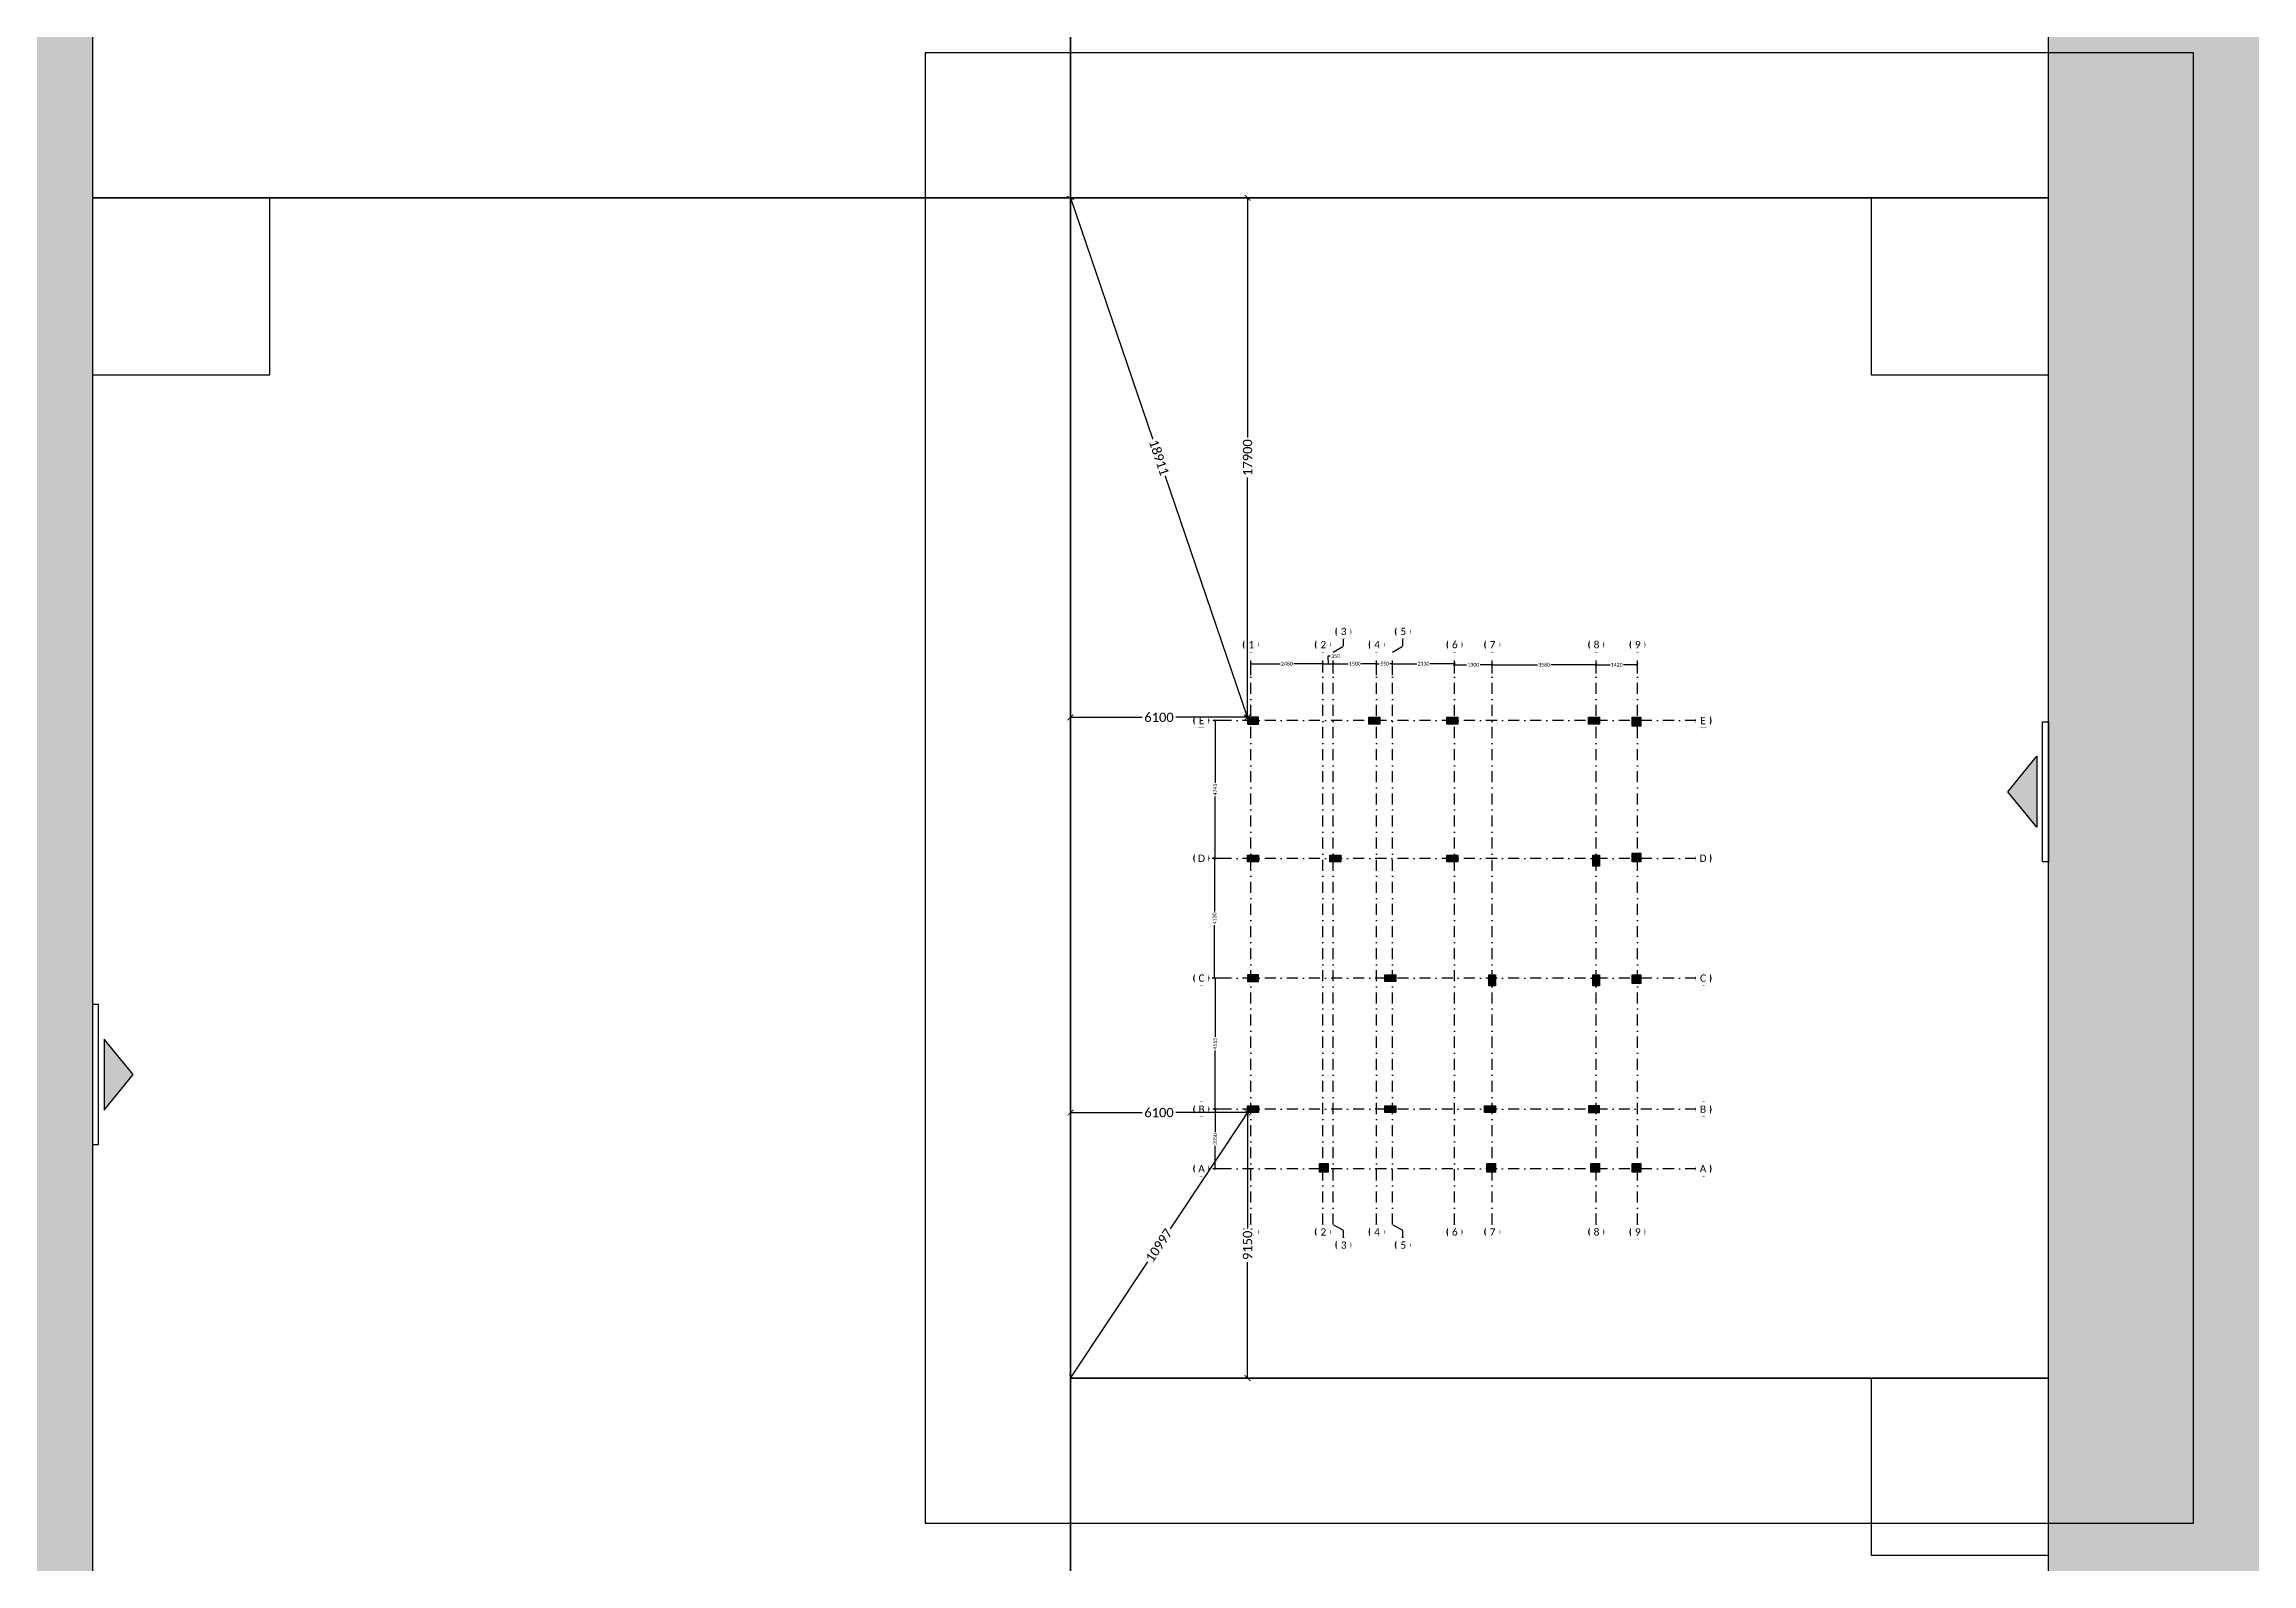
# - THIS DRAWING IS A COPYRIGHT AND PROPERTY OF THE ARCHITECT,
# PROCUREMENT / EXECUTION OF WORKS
# Model space of a CAD drawing. Header units: millimetres. Extents: x -176651 to 388869, y -39409 to 486614.
# Drawn here: x 214975 to 291010, y 152845 to 205212 of the extents above; entities that cross this region are included whole.
import ezdxf

# ---------------------------------------------------------------- set-up
doc = ezdxf.new("R2010")
doc.units = ezdxf.units.MM
doc.header["$LTSCALE"] = 150
doc.linetypes.add('3BHK-W(SB)$0$HIDDEN', pattern=[0.375, 0.25, -0.125])
doc.linetypes.add('DASHDOTX2', pattern=[50.8, 25.4, -12.7, 0, -12.7])
for name, color, linetype in [('ad-Column', 3, 'Continuous'), ('ad-Column Hatch', 125, 'Continuous'), ('ad-Entrance(1625)', 2, 'Continuous'), ('ad-Grid', 8, 'DASHDOTX2'), ('ad-Parking', 2, 'Continuous'), ('ad-RCC', 3, 'Continuous'), ('ad-RCC Hatch', 125, 'Continuous'), ('ad-Road', 8, 'Continuous'), ('ad-Road Hatch', 8, 'Continuous'), ('ad-Text main', 7, 'Continuous')]:
    doc.layers.add(name, color=color, linetype=linetype)
doc.layers.add('ad-Dimension', color=5, linetype='Continuous', true_color=0x0000ff)
doc.layers.add('ad-Plot Boundary', color=6, linetype='Continuous', true_color=0xff00ff)
doc.styles.get("Standard").update_dxf_attribs({"font": 'calibril.ttf'})
doc.dimstyles.new('A-75-DIM-INT (Framing)', dxfattribs={"dimscale": 100, "dimtxt": 1.6, "dimasz": 1, "dimexe": 1, "dimexo": 1, "dimgap": 0.5, "dimtad": 0, "dimdec": 0, "dimdsep": 46, "dimtxsty": 'Standard', "dimblk": 'ARCHTICK', "dimcen": 0.025, "dimclrd": 5, "dimclre": 5, "dimclrt": 256, "dimazin": 2, "dimtfac": 1, "dimtdec": 0, "dimtmove": 1, "dimatfit": 0, "dimldrblk": 'ARCHTICK', "dimfxl": 1, "dimfxlon": 1, "dimtfill": 1, "dimtolj": 1, "dimtzin": 0, "dimarcsym": 0})

# ---------------------------------------------------------------- blocks, each defined once
blk = doc.blocks.new('A$C42b14ea2')
at = {"layer": 'ad-RCC Hatch', "transparency": 33554687}
h = blk.add_hatch(dxfattribs=at)
h.set_pattern_fill('ANSI31', color=256, scale=10)
h.set_pattern_definition([(45, (13250, 8645), (-22.45064, 22.45064), [])])
h.paths.add_polyline_path([(0, 0), (300, 0), (300, 300), (0, 300)])
at = {"layer": 'ad-RCC'}
blk.add_lwpolyline([(0, 0), (300, 0), (300, 300), (0, 300)], close=True, dxfattribs=at)
blk = doc.blocks.new('zw$6AA0')
at = {"layer": 'ad-Column Hatch', "transparency": 33554687}
h = blk.add_hatch(color=256, dxfattribs=at)
h.dxf.hatch_style = 1
h.paths.add_polyline_path([(0, -230), (380, -230), (380, 0), (0, 0)])
at = {"layer": 'ad-Column'}
blk.add_lwpolyline([(0, -230), (380, -230), (380, 0), (0, 0)], close=True, dxfattribs=at)
blk = doc.blocks.new('1625E_Columns')
at = {"layer": 'ad-Column'}
for p, rotation in [((0, 13620), 359.9999999999993), ((0, 4745), 359.9999999999993), ((12120, 0), 179.9999999999997)]:
    blk.add_blockref('zw$6AA0', p, dxfattribs=dict(at, rotation=rotation))
at = {"layer": 'ad-Column', "xscale": -1}
for p, rotation in [((4560, 13620), 359.9999999999997), ((7240, 13620), 359.9999999999997), ((12120, 13620), 359.9999999999997), ((0, 8645), 179.9999999999998), ((3210, 8875), 359.9999999999997), ((7240, 8875), 359.9999999999997), ((11890, 8875), 90), ((5110, 4745), 359.9999999999997), ((8310, 4745), 90), ((11890, 4745), 90), ((0, 0), 179.9999999999998), ((4730, 0), 180), ((8160, 0), 180)]:
    blk.add_blockref('zw$6AA0', p, dxfattribs=dict(at, rotation=rotation))
at = {"layer": 'ad-RCC', "xscale": -1, "rotation": 180}
for p in [(13240, 13620), (13240, 4745)]:
    blk.add_blockref('A$C42b14ea2', p, dxfattribs=at)
at = {"layer": 'ad-RCC', "xscale": -1}
for p in [(13540, 8645), (2780, -2050), (8540, -2050), (12120, -2050), (13540, -2050)]:
    blk.add_blockref('A$C42b14ea2', p, dxfattribs=at)
blk = doc.blocks.new('A$C4fb60e89')
at = {"layer": 'ad-Road Hatch', "ltscale": 5, "transparency": 33554687}
h = blk.add_hatch(dxfattribs=at)
h.set_pattern_fill('AR-HBONE', color=256, scale=15)
h.set_pattern_definition([(45, (-193247.7, -428758.8), (0, 2155.2615), [4572, -1524]), (135, (-192170.1, -427681.1), (2e-13, 2155.2615), [4572, -1524])])
h.paths.add_polyline_path([(175594, -250241), (169178, -249341), (167473, -249057), (167473, -138694), (101313, -138694), (101313, -199954), (101308, -237995), (101040, -268291), (101008, -280968), (101066, -293684), (101243, -311127), (100910, -319344), (100949, -333937), (100669, -366960), (100727, -390983), (100669, -404586), (100538, -420418), (100467, -428759), (92426, -427265), (92163, -427209), (92163, -321454), (24803, -321454), (24803, -412961), (15653, -411029), (15654, -321452), (-19535, -321452), (-34427, -319477), (-65207, -315395), (-171770, -301268), (-185854, -298333), (-193248, -296832), (-193244, -292908), (-191914, -285219), (-191839, -284679), (-183397, -286393), (-169723, -289243), (-53141, -304698), (-18730, -309262), (15653, -309262), (15653, 703), (24803, 1115), (24803, -129544), (92163, -129544), (92163, 15133), (101313, 17713), (101313, -129544), (167473, -129544), (167473, 35552), (175738, 37855), (175849, 28595), (175836, 25947), (175777, 14040), (175855, 2316), (175660, -18036), (175731, -34039), (175718, -46839), (175673, -63402), (175816, -82072), (175542, -106356), (175490, -124641), (175575, -145019), (175731, -168892), (175797, -181269), (175797, -192667), (175744, -208200), (175829, -223277), (175888, -234871)])
h.paths.add_polyline_path([(24803, -309264), (92163, -309264), (92163, -138694), (24803, -138694)], flags=16)
at = {"layer": 'ad-Road', "ltscale": 5}
blk.add_lwpolyline([(24803, -309264), (92163, -309264), (92163, -138694), (24803, -138694)], close=True, dxfattribs=at)
blk = doc.blocks.new('zw$E7CA')
at = {"layer": 'ad-Plot Boundary'}
blk.add_lwpolyline([(0, 0), (33680, 0), (33680, 30050), (0, 30050)], close=True, dxfattribs=at)
blk = doc.blocks.new('zw$A88E')
at = {"layer": 'ad-Plot Boundary'}
for points in [[(-150934, -314069), (-117254, -314069), (-117254, -266699), (-150934, -266699)], [(-117254, -307369), (-83574, -307369), (-83574, -266699), (-117254, -266699)], [(-117254, -347119), (-83574, -347119), (-83574, -307369), (-117254, -307369)]]:
    blk.add_lwpolyline(points, close=True, dxfattribs=at)
at = {"layer": 'ad-Plot Boundary', "ltscale": 5}
for p in [(-150934, -266699), (-117254, -266699)]:
    blk.add_blockref('zw$E7CA', p, dxfattribs=at)
blk = doc.blocks.new('zw$944D')
at = {"layer": 'ad-Parking', "ltscale": 5}
blk.add_lwpolyline([(0, 0), (6100, 0), (6100, 6100), (0, 6100)], close=True, dxfattribs=at)
blk = doc.blocks.new('zw$2786')
at = {"layer": 'ad-Parking', "ltscale": 5}
for p in [(36699, -154187), (97959, -154187), (97959, -194857)]:
    blk.add_blockref('zw$944D', p, dxfattribs=at)
blk = doc.blocks.new('zw$68CA')
at = {"layer": 'ad-Entrance(1625)', "ltscale": 5}
h = blk.add_hatch(color=256, dxfattribs=at)
h.dxf.hatch_style = 1
h.paths.add_polyline_path([(-400, -1187.5), (-400, -3637.5), (-1400, -2412.5)])
for points in [[(-200, 0), (0, 0), (0, -4825), (-200, -4825)], [(-400, -1187.5), (-400, -3637.5), (-1400, -2412.5)]]:
    blk.add_lwpolyline(points, close=True, dxfattribs=at)
blk = doc.blocks.new('zw$9E45')
at = {"layer": 'ad-Entrance(1625)', "ltscale": 5}
blk.add_blockref('zw$68CA', (92163, -246894), dxfattribs=at)
at = {"layer": 'ad-Entrance(1625)', "ltscale": 5, "xscale": -1}
blk.add_blockref('zw$68CA', (24803, -256644), dxfattribs=at)
blk = doc.blocks.new("Plot's Boundary")
at = {"layer": 'ad-Road', "ltscale": 5}
blk.add_blockref('A$C4fb60e89', (191839, 428759), dxfattribs=at)
at = {"layer": 'ad-Entrance(1625)', "ltscale": 5}
blk.add_blockref('zw$9E45', (191839, 428759), dxfattribs=at)
at = {"layer": 'ad-Parking', "ltscale": 5}
blk.add_blockref('zw$2786', (179944, 348002), dxfattribs=at)
at = {"layer": 'ad-Plot Boundary', "ltscale": 5}
blk.add_blockref('zw$A88E', (367577, 466614), dxfattribs=at)
blk = doc.blocks.new('_ArchTick')
at = {"color": 0, "linetype": 'ByBlock', "const_width": 0.15}
blk.add_lwpolyline([(-0.5, -0.5), (0.5, 0.5)], dxfattribs=at)
blk = doc.blocks.new('*D22')
at = {"layer": 'ad-Dimension', "lineweight": -2}
for p, q in [((115, 15070), (115, 15548)), ((115, 15468), (1121, 15468)), ((2595, 15468), (1589, 15468)), ((2595, 15168), (2595, 15548))]:
    blk.add_line(p, q, dxfattribs=at)
at = {"layer": 'Defpoints', "color": 0}
for p in [(2595, 15468), (115, 14990), (2595, 15088)]:
    blk.add_point(p, dxfattribs=at)
at = {"layer": 'ad-Dimension', "lineweight": -2, "xscale": 80, "yscale": 80, "zscale": 80, "rotation": 180}
blk.add_blockref('_ArchTick', (115, 15468), dxfattribs=at)
at = {"layer": 'ad-Dimension', "lineweight": -2, "xscale": 80, "yscale": 80, "zscale": 80}
blk.add_blockref('_ArchTick', (2595, 15468), dxfattribs=at)
at = {"layer": 'ad-Dimension', "insert": (1355, 15468), "char_height": 128, "attachment_point": 5, "bg_fill": 3, "box_fill_scale": 1.1, "bg_fill_color": 257, "bg_fill_transparency": 0}
blk.add_mtext('\\A1;2480', dxfattribs=at)
blk = doc.blocks.new('*D23')
at = {"layer": 'ad-Dimension', "lineweight": -2}
for p, q in [((2595, 15168), (2595, 15548)), ((2595, 15468), (2945, 15468)), ((2846, 15728), (2766, 15728)), ((2766, 15728), (2770, 15468)), ((2945, 15168), (2945, 15548))]:
    blk.add_line(p, q, dxfattribs=at)
at = {"layer": 'Defpoints', "color": 0}
for p in [(2595, 15088), (2945, 15088)]:
    blk.add_point(p, dxfattribs=at)
at = {"layer": 'ad-Dimension', "lineweight": -2, "xscale": 80, "yscale": 80, "zscale": 80, "rotation": 180}
blk.add_blockref('_ArchTick', (2595, 15468), dxfattribs=at)
at = {"layer": 'ad-Dimension', "lineweight": -2, "xscale": 80, "yscale": 80, "zscale": 80}
blk.add_blockref('_ArchTick', (2945, 15468), dxfattribs=at)
at = {"layer": 'ad-Dimension', "insert": (3030, 15728), "char_height": 128, "attachment_point": 5, "bg_fill": 3, "box_fill_scale": 1.1, "bg_fill_color": 257, "bg_fill_transparency": 0}
blk.add_mtext('\\A1;350', dxfattribs=at)
at = {"layer": 'Defpoints', "color": 0}
blk.add_point((2945, 15468), dxfattribs=at)
blk = doc.blocks.new('*D24')
at = {"layer": 'ad-Dimension', "lineweight": -2}
for p, q in [((2945, 15132), (2945, 15548)), ((2945, 15468), (3464, 15468)), ((4445, 15468), (3926, 15468)), ((4445, 15132), (4445, 15548))]:
    blk.add_line(p, q, dxfattribs=at)
at = {"layer": 'Defpoints', "color": 0}
for p in [(4445, 15468), (2945, 15052), (4445, 15052)]:
    blk.add_point(p, dxfattribs=at)
at = {"layer": 'ad-Dimension', "lineweight": -2, "xscale": 80, "yscale": 80, "zscale": 80, "rotation": 180}
blk.add_blockref('_ArchTick', (2945, 15468), dxfattribs=at)
at = {"layer": 'ad-Dimension', "lineweight": -2, "xscale": 80, "yscale": 80, "zscale": 80}
blk.add_blockref('_ArchTick', (4445, 15468), dxfattribs=at)
at = {"layer": 'ad-Dimension', "insert": (3695, 15468), "char_height": 128, "attachment_point": 5, "bg_fill": 3, "box_fill_scale": 1.1, "bg_fill_color": 257, "bg_fill_transparency": 0}
blk.add_mtext('\\A1;1500', dxfattribs=at)
blk = doc.blocks.new('*D25')
at = {"layer": 'ad-Dimension', "lineweight": -2}
for p, q in [((4445, 15070), (4445, 15548)), ((4445, 15468), (4536, 15468)), ((4995, 15468), (4904, 15468)), ((4995, 15168), (4995, 15548))]:
    blk.add_line(p, q, dxfattribs=at)
at = {"layer": 'Defpoints', "color": 0}
blk.add_point((4445, 14990), dxfattribs=at)
at = {"layer": 'ad-Dimension', "lineweight": -2, "xscale": 80, "yscale": 80, "zscale": 80, "rotation": 180}
blk.add_blockref('_ArchTick', (4445, 15468), dxfattribs=at)
at = {"layer": 'ad-Dimension', "lineweight": -2, "xscale": 80, "yscale": 80, "zscale": 80}
blk.add_blockref('_ArchTick', (4995, 15468), dxfattribs=at)
at = {"layer": 'ad-Dimension', "insert": (4720, 15468), "char_height": 128, "attachment_point": 5, "bg_fill": 3, "box_fill_scale": 1.1, "bg_fill_color": 257, "bg_fill_transparency": 0}
blk.add_mtext('\\A1;550', dxfattribs=at)
at = {"layer": 'Defpoints', "color": 0}
for p in [(4995, 15468), (4995, 15088)]:
    blk.add_point(p, dxfattribs=at)
blk = doc.blocks.new('*D26')
at = {"layer": 'ad-Dimension', "lineweight": -2}
for p, q in [((4995, 15070), (4995, 15548)), ((4995, 15468), (5826, 15468)), ((7125, 15468), (6294, 15468)), ((7125, 15168), (7125, 15548))]:
    blk.add_line(p, q, dxfattribs=at)
at = {"layer": 'Defpoints', "color": 0}
for p in [(7125, 15468), (4995, 14990), (7125, 15088)]:
    blk.add_point(p, dxfattribs=at)
at = {"layer": 'ad-Dimension', "lineweight": -2, "xscale": 80, "yscale": 80, "zscale": 80, "rotation": 180}
blk.add_blockref('_ArchTick', (4995, 15468), dxfattribs=at)
at = {"layer": 'ad-Dimension', "lineweight": -2, "xscale": 80, "yscale": 80, "zscale": 80}
blk.add_blockref('_ArchTick', (7125, 15468), dxfattribs=at)
at = {"layer": 'ad-Dimension', "insert": (6060, 15468), "char_height": 128, "attachment_point": 5, "bg_fill": 3, "box_fill_scale": 1.1, "bg_fill_color": 257, "bg_fill_transparency": 0}
blk.add_mtext('\\A1;2130', dxfattribs=at)
blk = doc.blocks.new('*D27')
at = {"layer": 'ad-Dimension', "lineweight": -2}
for p, q in [((7125, 15132), (7125, 15512)), ((7125, 15432), (7544, 15432)), ((8425, 15432), (8006, 15432)), ((8425, 15132), (8425, 15512))]:
    blk.add_line(p, q, dxfattribs=at)
at = {"layer": 'Defpoints', "color": 0}
for p in [(8425, 15432), (7125, 15052), (8425, 15052)]:
    blk.add_point(p, dxfattribs=at)
at = {"layer": 'ad-Dimension', "lineweight": -2, "xscale": 80, "yscale": 80, "zscale": 80, "rotation": 180}
blk.add_blockref('_ArchTick', (7125, 15432), dxfattribs=at)
at = {"layer": 'ad-Dimension', "lineweight": -2, "xscale": 80, "yscale": 80, "zscale": 80}
blk.add_blockref('_ArchTick', (8425, 15432), dxfattribs=at)
at = {"layer": 'ad-Dimension', "insert": (7775, 15432), "char_height": 128, "attachment_point": 5, "bg_fill": 3, "box_fill_scale": 1.1, "bg_fill_color": 257, "bg_fill_transparency": 0}
blk.add_mtext('\\A1;1300', dxfattribs=at)
blk = doc.blocks.new('*D28')
at = {"layer": 'ad-Dimension', "lineweight": -2}
for p, q in [((8425, 15132), (8425, 15512)), ((8425, 15432), (9980, 15432)), ((12005, 15432), (10450, 15432)), ((12005, 15132), (12005, 15512))]:
    blk.add_line(p, q, dxfattribs=at)
at = {"layer": 'Defpoints', "color": 0}
for p in [(12005, 15432), (8425, 15052), (12005, 15052)]:
    blk.add_point(p, dxfattribs=at)
at = {"layer": 'ad-Dimension', "lineweight": -2, "xscale": 80, "yscale": 80, "zscale": 80, "rotation": 180}
blk.add_blockref('_ArchTick', (8425, 15432), dxfattribs=at)
at = {"layer": 'ad-Dimension', "lineweight": -2, "xscale": 80, "yscale": 80, "zscale": 80}
blk.add_blockref('_ArchTick', (12005, 15432), dxfattribs=at)
at = {"layer": 'ad-Dimension', "insert": (10215, 15432), "char_height": 128, "attachment_point": 5, "bg_fill": 3, "box_fill_scale": 1.1, "bg_fill_color": 257, "bg_fill_transparency": 0}
blk.add_mtext('\\A1;3580', dxfattribs=at)
blk = doc.blocks.new('*D29')
at = {"layer": 'ad-Dimension', "lineweight": -2}
for p, q in [((12005, 15132), (12005, 15512)), ((12005, 15432), (12484, 15432)), ((13425, 15432), (12946, 15432)), ((13425, 15132), (13425, 15512))]:
    blk.add_line(p, q, dxfattribs=at)
at = {"layer": 'Defpoints', "color": 0}
for p in [(13425, 15432), (12005, 15052), (13425, 15052)]:
    blk.add_point(p, dxfattribs=at)
at = {"layer": 'ad-Dimension', "lineweight": -2, "xscale": 80, "yscale": 80, "zscale": 80, "rotation": 180}
blk.add_blockref('_ArchTick', (12005, 15432), dxfattribs=at)
at = {"layer": 'ad-Dimension', "lineweight": -2, "xscale": 80, "yscale": 80, "zscale": 80}
blk.add_blockref('_ArchTick', (13425, 15432), dxfattribs=at)
at = {"layer": 'ad-Dimension', "insert": (12715, 15432), "char_height": 128, "attachment_point": 5, "bg_fill": 3, "box_fill_scale": 1.1, "bg_fill_color": 257, "bg_fill_transparency": 0}
blk.add_mtext('\\A1;1420', dxfattribs=at)
blk = doc.blocks.new('*D30')
at = {"layer": 'ad-Dimension', "lineweight": -2}
for p, q in [((-869, 13505), (-1197, 13505)), ((-1117, 13505), (-1117, 11368)), ((-1117, 8760), (-1117, 10897)), ((-869, 8760), (-1197, 8760))]:
    blk.add_line(p, q, dxfattribs=at)
at = {"layer": 'Defpoints', "color": 0}
for p in [(-789, 13505), (-1117, 8760), (-789, 8760)]:
    blk.add_point(p, dxfattribs=at)
at = {"layer": 'ad-Dimension', "lineweight": -2, "xscale": 80, "yscale": 80, "zscale": 80}
for p, rotation in [((-1117, 13505), 90), ((-1117, 8760), 270)]:
    blk.add_blockref('_ArchTick', p, dxfattribs=dict(at, rotation=rotation))
at = {"layer": 'ad-Dimension', "insert": (-1117, 11132), "char_height": 128, "attachment_point": 5, "rotation": 90, "bg_fill": 3, "box_fill_scale": 1.1, "bg_fill_color": 257, "bg_fill_transparency": 0}
blk.add_mtext('\\A1;4745', dxfattribs=at)
blk = doc.blocks.new('*D31')
at = {"layer": 'ad-Dimension', "lineweight": -2}
for p, q in [((-869, 8760), (-1220, 8760)), ((-1140, 8760), (-1140, 6933)), ((-1140, 4630), (-1140, 6457)), ((-1076, 4630), (-1220, 4630))]:
    blk.add_line(p, q, dxfattribs=at)
at = {"layer": 'Defpoints', "color": 0}
for p in [(-789, 8760), (-1140, 4630), (-996, 4630)]:
    blk.add_point(p, dxfattribs=at)
at = {"layer": 'ad-Dimension', "lineweight": -2, "xscale": 80, "yscale": 80, "zscale": 80}
for p, rotation in [((-1140, 8760), 90), ((-1140, 4630), 270)]:
    blk.add_blockref('_ArchTick', p, dxfattribs=dict(at, rotation=rotation))
at = {"layer": 'ad-Dimension', "insert": (-1140, 6695), "char_height": 128, "attachment_point": 5, "rotation": 90, "bg_fill": 3, "box_fill_scale": 1.1, "bg_fill_color": 257, "bg_fill_transparency": 0}
blk.add_mtext('\\A1;4130', dxfattribs=at)
blk = doc.blocks.new('*D32')
at = {"layer": 'ad-Dimension', "lineweight": -2}
for p, q in [((-869, 4630), (-1197, 4630)), ((-1117, 4630), (-1117, 2608)), ((-1117, 115), (-1117, 2137)), ((-869, 115), (-1197, 115))]:
    blk.add_line(p, q, dxfattribs=at)
at = {"layer": 'Defpoints', "color": 0}
for p in [(-789, 4630), (-1117, 115), (-789, 115)]:
    blk.add_point(p, dxfattribs=at)
at = {"layer": 'ad-Dimension', "lineweight": -2, "xscale": 80, "yscale": 80, "zscale": 80}
for p, rotation in [((-1117, 4630), 90), ((-1117, 115), 270)]:
    blk.add_blockref('_ArchTick', p, dxfattribs=dict(at, rotation=rotation))
at = {"layer": 'ad-Dimension', "insert": (-1117, 2372), "char_height": 128, "attachment_point": 5, "rotation": 90, "bg_fill": 3, "box_fill_scale": 1.1, "bg_fill_color": 257, "bg_fill_transparency": 0}
blk.add_mtext('\\A1;4515', dxfattribs=at)
blk = doc.blocks.new('*D33')
at = {"layer": 'ad-Dimension', "lineweight": -2}
for p, q in [((-869, 115), (-1197, 115)), ((-1117, 115), (-1117, -676)), ((-1117, -1935), (-1117, -1144)), ((-874, -1935), (-1197, -1935))]:
    blk.add_line(p, q, dxfattribs=at)
at = {"layer": 'Defpoints', "color": 0}
for p in [(-789, 115), (-1117, -1935), (-794, -1935)]:
    blk.add_point(p, dxfattribs=at)
at = {"layer": 'ad-Dimension', "lineweight": -2, "xscale": 80, "yscale": 80, "zscale": 80}
for p, rotation in [((-1117, 115), 90), ((-1117, -1935), 270)]:
    blk.add_blockref('_ArchTick', p, dxfattribs=dict(at, rotation=rotation))
at = {"layer": 'ad-Dimension', "insert": (-1117, -910), "char_height": 128, "attachment_point": 5, "rotation": 90, "bg_fill": 3, "box_fill_scale": 1.1, "bg_fill_color": 257, "bg_fill_transparency": 0}
blk.add_mtext('\\A1;2050', dxfattribs=at)
blk = doc.blocks.new('*D13')
at = {"layer": 'ad-Dimension', "linetype": '3BHK-W(SB)$0$HIDDEN', "lineweight": -2, "transparency": 16777216}
for p, q in [((4100, 40670), (6300, 40670)), ((5900, 22770), (5900, 22770))]:
    blk.add_line(p, q, dxfattribs=at)
at = {"layer": 'ad-Dimension', "lineweight": -2, "transparency": 16777216}
for p, q in [((6100, 40670), (6100, 32407)), ((6100, 22770), (6100, 31033))]:
    blk.add_line(p, q, dxfattribs=at)
at = {"layer": 'Defpoints', "color": 0, "transparency": 16777216}
for p in [(0, 40670), (6100, 40670), (6100, 22770)]:
    blk.add_point(p, dxfattribs=at)
at = {"layer": 'ad-Dimension', "lineweight": -2, "transparency": 16777216, "xscale": 200, "yscale": 200, "zscale": 200}
for p, rotation in [((6100, 40670), 90), ((6100, 22770), 270)]:
    blk.add_blockref('_ArchTick', p, dxfattribs=dict(at, rotation=rotation))
at = {"layer": 'ad-Dimension', "transparency": 16777216, "insert": (6100, 31720), "char_height": 320, "attachment_point": 5, "rotation": 90, "bg_fill": 3, "box_fill_scale": 1.1, "bg_fill_color": 257, "bg_fill_transparency": 0}
blk.add_mtext('\\A1;17900', dxfattribs=at)
blk = doc.blocks.new('*D14')
at = {"layer": 'ad-Dimension', "linetype": '3BHK-W(SB)$0$HIDDEN', "lineweight": -2, "transparency": 16777216}
for p, q in [((0, 23055), (0, 22570)), ((6100, 22970), (6100, 22970))]:
    blk.add_line(p, q, dxfattribs=at)
at = {"layer": 'ad-Dimension', "lineweight": -2, "transparency": 16777216}
for p, q in [((0, 22770), (2472, 22770)), ((6100, 22770), (3628, 22770))]:
    blk.add_line(p, q, dxfattribs=at)
at = {"layer": 'Defpoints', "color": 0, "transparency": 16777216}
for p in [(0, 23255), (0, 22770), (6100, 22770)]:
    blk.add_point(p, dxfattribs=at)
at = {"layer": 'ad-Dimension', "lineweight": -2, "transparency": 16777216, "xscale": 200, "yscale": 200, "zscale": 200, "rotation": 180}
blk.add_blockref('_ArchTick', (0, 22770), dxfattribs=at)
at = {"layer": 'ad-Dimension', "lineweight": -2, "transparency": 16777216, "xscale": 200, "yscale": 200, "zscale": 200}
blk.add_blockref('_ArchTick', (6100, 22770), dxfattribs=at)
at = {"layer": 'ad-Dimension', "transparency": 16777216, "insert": (3050, 22770), "char_height": 320, "attachment_point": 5, "bg_fill": 3, "box_fill_scale": 1.1, "bg_fill_color": 257, "bg_fill_transparency": 0}
blk.add_mtext('\\A1;6100', dxfattribs=at)
blk = doc.blocks.new('*D15')
at = {"layer": 'ad-Dimension', "linetype": '3BHK-W(SB)$0$HIDDEN', "lineweight": -2, "transparency": 16777216}
for p, q in [((-189, 40605), (-189, 40605)), ((5911, 22705), (5911, 22705))]:
    blk.add_line(p, q, dxfattribs=at)
at = {"layer": 'ad-Dimension', "lineweight": -2, "transparency": 16777216}
for p, q in [((0, 40670), (2838, 32341)), ((6100, 22770), (3262, 31099))]:
    blk.add_line(p, q, dxfattribs=at)
at = {"layer": 'Defpoints', "color": 0, "transparency": 16777216}
for p in [(0, 40670), (0, 40670), (6100, 22770)]:
    blk.add_point(p, dxfattribs=at)
at = {"layer": 'ad-Dimension', "lineweight": -2, "transparency": 16777216, "xscale": 200, "yscale": 200, "zscale": 200}
for p, rotation in [((0, 40670), 108.8181924685569), ((6100, 22770), 288.8181924685569)]:
    blk.add_blockref('_ArchTick', p, dxfattribs=dict(at, rotation=rotation))
at = {"layer": 'ad-Dimension', "transparency": 16777216, "insert": (3050, 31720), "char_height": 320, "attachment_point": 5, "rotation": 288.81819, "bg_fill": 3, "box_fill_scale": 1.1, "bg_fill_color": 257, "bg_fill_transparency": 0}
blk.add_mtext('\\A1;18911', dxfattribs=at)
blk = doc.blocks.new('*D16')
at = {"layer": 'ad-Dimension', "linetype": '3BHK-W(SB)$0$HIDDEN', "lineweight": -2, "transparency": 16777216}
for p, q in [((5900, 9150), (5900, 9150)), ((4100, 0), (6300, 0))]:
    blk.add_line(p, q, dxfattribs=at)
at = {"layer": 'ad-Dimension', "lineweight": -2, "transparency": 16777216}
for p, q in [((6100, 9150), (6100, 5152)), ((6100, 0), (6100, 3998))]:
    blk.add_line(p, q, dxfattribs=at)
at = {"layer": 'Defpoints', "color": 0, "transparency": 16777216}
for p in [(6100, 9150), (0, 0), (6100, 0)]:
    blk.add_point(p, dxfattribs=at)
at = {"layer": 'ad-Dimension', "lineweight": -2, "transparency": 16777216, "xscale": 200, "yscale": 200, "zscale": 200}
for p, rotation in [((6100, 9150), 90), ((6100, 0), 270)]:
    blk.add_blockref('_ArchTick', p, dxfattribs=dict(at, rotation=rotation))
at = {"layer": 'ad-Dimension', "transparency": 16777216, "insert": (6100, 4575), "char_height": 320, "attachment_point": 5, "rotation": 90, "bg_fill": 3, "box_fill_scale": 1.1, "bg_fill_color": 257, "bg_fill_transparency": 0}
blk.add_mtext('\\A1;9150', dxfattribs=at)
blk = doc.blocks.new('*D17')
at = {"layer": 'ad-Dimension', "linetype": '3BHK-W(SB)$0$HIDDEN', "lineweight": -2, "transparency": 16777216}
for p, q in [((0, 8290), (0, 9350)), ((6100, 9350), (6100, 9350))]:
    blk.add_line(p, q, dxfattribs=at)
at = {"layer": 'ad-Dimension', "lineweight": -2, "transparency": 16777216}
for p, q in [((0, 9150), (2472, 9150)), ((6100, 9150), (3628, 9150))]:
    blk.add_line(p, q, dxfattribs=at)
at = {"layer": 'Defpoints', "color": 0, "transparency": 16777216}
for p in [(0, 9150), (6100, 9150), (0, 8090)]:
    blk.add_point(p, dxfattribs=at)
at = {"layer": 'ad-Dimension', "lineweight": -2, "transparency": 16777216, "xscale": 200, "yscale": 200, "zscale": 200, "rotation": 180}
blk.add_blockref('_ArchTick', (0, 9150), dxfattribs=at)
at = {"layer": 'ad-Dimension', "lineweight": -2, "transparency": 16777216, "xscale": 200, "yscale": 200, "zscale": 200}
blk.add_blockref('_ArchTick', (6100, 9150), dxfattribs=at)
at = {"layer": 'ad-Dimension', "transparency": 16777216, "insert": (3050, 9150), "char_height": 320, "attachment_point": 5, "bg_fill": 3, "box_fill_scale": 1.1, "bg_fill_color": 257, "bg_fill_transparency": 0}
blk.add_mtext('\\A1;6100', dxfattribs=at)
blk = doc.blocks.new('*D18')
at = {"layer": 'ad-Dimension', "lineweight": -2, "transparency": 16777216}
for p, q in [((6100, 9150), (3431, 5147)), ((0, 0), (2669, 4003))]:
    blk.add_line(p, q, dxfattribs=at)
at = {"layer": 'ad-Dimension', "linetype": '3BHK-W(SB)$0$HIDDEN', "lineweight": -2, "transparency": 16777216}
for p, q in [((6266, 9039), (6266, 9039)), ((166, -111), (166, -111))]:
    blk.add_line(p, q, dxfattribs=at)
at = {"layer": 'Defpoints', "color": 0, "transparency": 16777216}
for p in [(6100, 9150), (0, 0), (0, 0)]:
    blk.add_point(p, dxfattribs=at)
at = {"layer": 'ad-Dimension', "lineweight": -2, "transparency": 16777216, "xscale": 200, "yscale": 200, "zscale": 200}
for p, rotation in [((6100, 9150), 56.30993247402081), ((0, 0), 236.3099324740208)]:
    blk.add_blockref('_ArchTick', p, dxfattribs=dict(at, rotation=rotation))
at = {"layer": 'ad-Dimension', "transparency": 16777216, "insert": (3050, 4575), "char_height": 320, "attachment_point": 5, "rotation": 56.30993, "bg_fill": 3, "box_fill_scale": 1.1, "bg_fill_color": 257, "bg_fill_transparency": 0}
blk.add_mtext('\\A1;10997', dxfattribs=at)
blk = doc.blocks.new('1625E_Grid')
at = {"layer": 'ad-Grid', "ltscale": 0.1}
for points in [[(115, -3860), (115, 15870)], [(2595, -3860), (2595, 15870)], [(4445, -3860), (4445, 15870)], [(7125, -3860), (7125, 15870)], [(8425, -3860), (8425, 15870)], [(12005, -3860), (12005, 15870)], [(13424.9, -3860), (13424.9, 15870)]]:
    blk.add_lwpolyline(points, dxfattribs=at)
at = {"layer": 'ad-Grid', "color": 7, "linetype": 'ByBlock'}
for centre in [(5348.6, 16573.6), (115, 16120), (2595, 16120), (4445, 16120), (7125, 16120), (8425, 16120), (12005, 16120), (13424.9, 16120), (-1600, 13505), (15700, 13505), (-1600, 8760), (15700, 8760), (-1600, 4630), (15700, 4630), (-1600, 115), (15700, 115), (-1600, -1935), (15700, -1935), (115, -4110), (2595, -4110), (3298.6, -4563.6), (4445, -4110), (5348.6, -4563.6), (7125, -4110), (8425, -4110), (12005, -4110), (13424.9, -4110)]:
    blk.add_circle(centre, 250, dxfattribs=at)
at = {"layer": 'ad-Text main', "char_height": 250, "width": 227.385, "attachment_point": 5, "bg_fill": 2}
for s, insert in [('{\\fCalibri|b0|i0|c0|p34;1}', (128.5, 16124)), ('{\\fCalibri|b0|i0|c0|p34;2}', (2608.5, 16124)), ('{\\fCalibri|b0|i0|c0|p34;4}', (4458.5, 16124)), ('{\\fCalibri|b0|i0|c0|p34;6}', (7138.5, 16124)), ('{\\fCalibri|b0|i0|c0|p34;7}', (8438.5, 16124)), ('{\\fCalibri|b0|i0|c0|p34;8}', (12018.5, 16124)), ('{\\fCalibri|b0|i0|c0|p34;9}', (13438.4, 16124)), ('{\\fCalibri|b0|i0|c0|p34;E}', (-1586.5, 13509)), ('{\\fCalibri|b0|i0|c0|p34;D}', (-1586.5, 8764)), ('{\\fCalibri|b0|i0|c0|p34;C}', (-1586.5, 4634)), ('{\\fCalibri|b0|i0|c0|p34;B}', (-1586.5, 119)), ('{\\fCalibri|b0|i0|c0|p34;A}', (-1586.5, -1931)), ('{\\fCalibri|b0|i0|c0|p34;1}', (128.5, -4114)), ('{\\fCalibri|b0|i0|c0|p34;6}', (7138.5, -4114)), ('{\\fCalibri|b0|i0|c0|p34;7}', (8438.5, -4114)), ('{\\fCalibri|b0|i0|c0|p34;8}', (12018.5, -4114)), ('{\\fCalibri|b0|i0|c0|p34;9}', (13438.4, -4114))]:
    blk.add_mtext(s, dxfattribs=dict(at, insert=insert))
at = {"layer": 'ad-Grid', "ltscale": 0.1}
for points in [[(3298.6, -4313.6), (3298.6, -4063.6), (2945, -3860), (2945, 15870), (3298.6, 16073.6), (3298.6, 16323.6)], [(5348.6, -4313.6), (5348.6, -4063.6), (4995, -3860), (4995, 15870), (5348.6, 16073.6), (5348.6, 16323.6)], [(15450, 13505), (-1350, 13505)], [(15450, 8760), (-1350, 8760)], [(15450, 4630), (-1350, 4630)], [(15450, 115), (-1350, 115)], [(15450, -1935), (-1350, -1935)]]:
    blk.add_lwpolyline(points, dxfattribs=at)
at = {"layer": 'ad-Grid', "color": 7, "linetype": 'ByBlock'}
blk.add_circle((3298.6, 16573.6), 250, dxfattribs=at)
at = {"layer": 'ad-Text main', "char_height": 250, "width": 227.385, "attachment_point": 5, "bg_fill": 2}
for s, insert in [('{\\fCalibri|b0|i0|c0|p34;3}', (3312, 16577.6)), ('{\\fCalibri|b0|i0|c0|p34;5}', (5362, 16577.6)), ('{\\fCalibri|b0|i0|c0|p34;E}', (15686.5, 13509)), ('{\\fCalibri|b0|i0|c0|p34;D}', (15686.5, 8764)), ('{\\fCalibri|b0|i0|c0|p34;C}', (15686.5, 4634)), ('{\\fCalibri|b0|i0|c0|p34;B}', (15686.5, 119)), ('{\\fCalibri|b0|i0|c0|p34;A}', (15686.5, -1931)), ('{\\fCalibri|b0|i0|c0|p34;2}', (2608.5, -4114)), ('{\\fCalibri|b0|i0|c0|p34;4}', (4458.5, -4114)), ('{\\fCalibri|b0|i0|c0|p34;5}', (5362, -4567.6))]:
    blk.add_mtext(s, dxfattribs=dict(at, insert=insert))
at = {"layer": 'ad-Dimension'}
dim = blk.add_linear_dim(base=(2595, 15467.7), p1=(115, 14989.9), p2=(2595, 15087.6), dimstyle='A-75-DIM-INT (Framing)', override={"dimscale": 80, "dimblk": 'ArchTick', "dimclrd": 256, "dimclre": 256, "dimfxl": 10, "dimtfill": 1, "dimtfillclr": 0}, dxfattribs=at)
dim.commit()
dim.dimension.update_dxf_attribs({"geometry": '*D22', "text_midpoint": (1355, 15467.7)})
dim = blk.add_linear_dim(base=(-1117.4, 8760), p1=(-789.3, 13505), p2=(-789.3, 8760), angle=90, dimstyle='A-75-DIM-INT (Framing)', override={"dimscale": 80, "dimblk": 'ArchTick', "dimclrd": 256, "dimclre": 256, "dimfxl": 10, "dimtfill": 1, "dimtfillclr": 0}, dxfattribs=at)
dim.commit()
dim.dimension.update_dxf_attribs({"geometry": '*D30', "text_midpoint": (-1117.4, 11132.5)})
at = {"layer": 'ad-Text main', "insert": (3312, -4567.6), "char_height": 250, "width": 227.385, "attachment_point": 5, "bg_fill": 2}
blk.add_mtext('{\\fCalibri|b0|i0|c0|p34;3}', dxfattribs=at)
at = {"layer": 'ad-Dimension'}
dim = blk.add_linear_dim(base=(2945, 15467.7), p1=(2595, 15087.6), p2=(2945, 15087.6), dimstyle='A-75-DIM-INT (Framing)', override={"dimscale": 80, "dimblk": 'ArchTick', "dimclrd": 256, "dimclre": 256, "dimfxl": 10, "dimtfill": 1, "dimtfillclr": 0}, dxfattribs=at)
dim.commit()
dim.dimension.update_dxf_attribs({"geometry": '*D23', "text_midpoint": (2886.3, 15728.1), "dimtype": 128})
dim = blk.add_linear_dim(base=(-1139.5, 4630), p1=(-789.3, 8760), p2=(-996, 4630), angle=90, dimstyle='A-75-DIM-INT (Framing)', override={"dimscale": 80, "dimblk": 'ArchTick', "dimclrd": 256, "dimclre": 256, "dimfxl": 10, "dimtfill": 1, "dimtfillclr": 0}, dxfattribs=at)
dim.commit()
dim.dimension.update_dxf_attribs({"geometry": '*D31', "text_midpoint": (-1139.5, 6695)})
dim = blk.add_linear_dim(base=(4445, 15467.7), p1=(2945, 15052.3), p2=(4445, 15052.3), dimstyle='A-75-DIM-INT (Framing)', override={"dimscale": 80, "dimblk": 'ArchTick', "dimclrd": 256, "dimclre": 256, "dimfxl": 10, "dimtfill": 1, "dimtfillclr": 0}, dxfattribs=at)
dim.commit()
dim.dimension.update_dxf_attribs({"geometry": '*D24', "text_midpoint": (3695, 15467.7)})
dim = blk.add_linear_dim(base=(-1117.4, 115), p1=(-789.3, 4630), p2=(-789.3, 115), angle=90, dimstyle='A-75-DIM-INT (Framing)', override={"dimscale": 80, "dimblk": 'ArchTick', "dimclrd": 256, "dimclre": 256, "dimfxl": 10, "dimtfill": 1, "dimtfillclr": 0}, dxfattribs=at)
dim.commit()
dim.dimension.update_dxf_attribs({"geometry": '*D32', "text_midpoint": (-1117.4, 2372.5)})
dim = blk.add_linear_dim(base=(4995, 15467.7), p1=(4445, 14989.9), p2=(4995, 15087.6), dimstyle='A-75-DIM-INT (Framing)', override={"dimscale": 80, "dimblk": 'ArchTick', "dimclrd": 256, "dimclre": 256, "dimfxl": 10, "dimtfill": 1, "dimtfillclr": 0}, dxfattribs=at)
dim.commit()
dim.dimension.update_dxf_attribs({"geometry": '*D25', "text_midpoint": (4720, 15467.7)})
dim = blk.add_linear_dim(base=(-1117.4, -1935), p1=(-789.3, 115), p2=(-794.1, -1935), angle=90, dimstyle='A-75-DIM-INT (Framing)', override={"dimscale": 80, "dimblk": 'ArchTick', "dimclrd": 256, "dimclre": 256, "dimfxl": 10, "dimtfill": 1, "dimtfillclr": 0}, dxfattribs=at)
dim.commit()
dim.dimension.update_dxf_attribs({"geometry": '*D33', "text_midpoint": (-1117.4, -910)})
dim = blk.add_linear_dim(base=(7125, 15467.7), p1=(4995, 14989.9), p2=(7125, 15087.6), dimstyle='A-75-DIM-INT (Framing)', override={"dimscale": 80, "dimblk": 'ArchTick', "dimclrd": 256, "dimclre": 256, "dimfxl": 10, "dimtfill": 1, "dimtfillclr": 0}, dxfattribs=at)
dim.commit()
dim.dimension.update_dxf_attribs({"geometry": '*D26', "text_midpoint": (6060, 15467.7)})
dim = blk.add_linear_dim(base=(8425, 15432.4), p1=(7125, 15052.3), p2=(8425, 15052.3), dimstyle='A-75-DIM-INT (Framing)', override={"dimscale": 80, "dimblk": 'ArchTick', "dimclrd": 256, "dimclre": 256, "dimfxl": 10, "dimtfill": 1, "dimtfillclr": 0}, dxfattribs=at)
dim.commit()
dim.dimension.update_dxf_attribs({"geometry": '*D27', "text_midpoint": (7775, 15432.4)})
dim = blk.add_linear_dim(base=(12005, 15432.4), p1=(8425, 15052.3), p2=(12005, 15052.3), dimstyle='A-75-DIM-INT (Framing)', override={"dimscale": 80, "dimblk": 'ArchTick', "dimclrd": 256, "dimclre": 256, "dimfxl": 10, "dimtfill": 1, "dimtfillclr": 0}, dxfattribs=at)
dim.commit()
dim.dimension.update_dxf_attribs({"geometry": '*D28', "text_midpoint": (10215, 15432.4)})
dim = blk.add_linear_dim(base=(13424.9, 15432.4), p1=(12005, 15052.3), p2=(13424.9, 15052.3), dimstyle='A-75-DIM-INT (Framing)', override={"dimscale": 80, "dimblk": 'ArchTick', "dimclrd": 256, "dimclre": 256, "dimfxl": 10, "dimtfill": 1, "dimtfillclr": 0}, dxfattribs=at)
dim.commit()
dim.dimension.update_dxf_attribs({"geometry": '*D29', "text_midpoint": (12715, 15432.4)})
blk = doc.blocks.new('zw$83D6')
at = {"layer": 'ad-Dimension'}
for base, p1, p2, picture, middle in [((6100, 40670), (6100, 22770), (0, 40670), '*D13', (6100, 31720)), ((6100, 0), (6100, 9150), (0, 0), '*D16', (6100, 4575))]:
    dim = blk.add_linear_dim(base=base, p1=p1, p2=p2, angle=90, dimstyle='A-75-DIM-INT (Framing)', override={"dimscale": 200, "dimblk": 'ArchTick', "dimclrd": 256, "dimclre": 256, "dimfxl": 10, "dimtfill": 1, "dimtfillclr": 0}, dxfattribs=at)
    dim.commit()
    dim.dimension.update_dxf_attribs({"geometry": picture, "text_midpoint": middle})
for base, p1, p2, override, picture, middle in [((0, 22770), (6100, 22770), (0, 23255), {"dimscale": 200, "dimclrd": 256, "dimclre": 256, "dimfxl": 10}, '*D14', (3050, 22770)), ((0, 9150), (6100, 9150), (0, 8090), {"dimscale": 200, "dimblk": 'ArchTick', "dimclrd": 256, "dimclre": 256, "dimfxl": 10, "dimtfill": 1, "dimtfillclr": 0}, '*D17', (3050, 9150))]:
    dim = blk.add_linear_dim(base=base, p1=p1, p2=p2, dimstyle='A-75-DIM-INT (Framing)', override=override, dxfattribs=at)
    dim.commit()
    dim.dimension.update_dxf_attribs({"geometry": picture, "text_midpoint": middle})
for p1, p2, picture, middle in [((6100, 22770), (0, 40670), '*D15', (3050, 31720)), ((6100, 9150), (0, 0), '*D18', (3050, 4575))]:
    dim = blk.add_aligned_dim(p1=p1, p2=p2, distance=0, dimstyle='A-75-DIM-INT (Framing)', override={"dimscale": 200, "dimblk": 'ArchTick', "dimclrd": 256, "dimclre": 256, "dimfxl": 10, "dimtfill": 1, "dimtfillclr": 0}, dxfattribs=at)
    dim.commit()
    dim.dimension.update_dxf_attribs({"geometry": picture, "text_midpoint": middle})

msp = doc.modelspace()

# ---------------------------------------------------------------- block references
msp.add_blockref('1625E_Grid', (256422, 168395))

# ---------------------------------------------------------------- next in the draw order: block references
msp.add_blockref('1625E_Columns', (256422, 168395))

# ---------------------------------------------------------------- next in the draw order: block references
msp.add_blockref("Plot's Boundary", (0, 0))

# ---------------------------------------------------------------- next in the draw order: block references
at = {"layer": 'ad-Dimension'}
msp.add_blockref('zw$83D6', (250322, 159245), dxfattribs=at)

# ---------------------------------------------------------------- next in the draw order: linework, layer by layer
msp.add_lwpolyline([(245322, 154245), (289002, 154245), (289002, 204915), (245322, 204915)], close=True)

doc.saveas('drawing.dxf')
